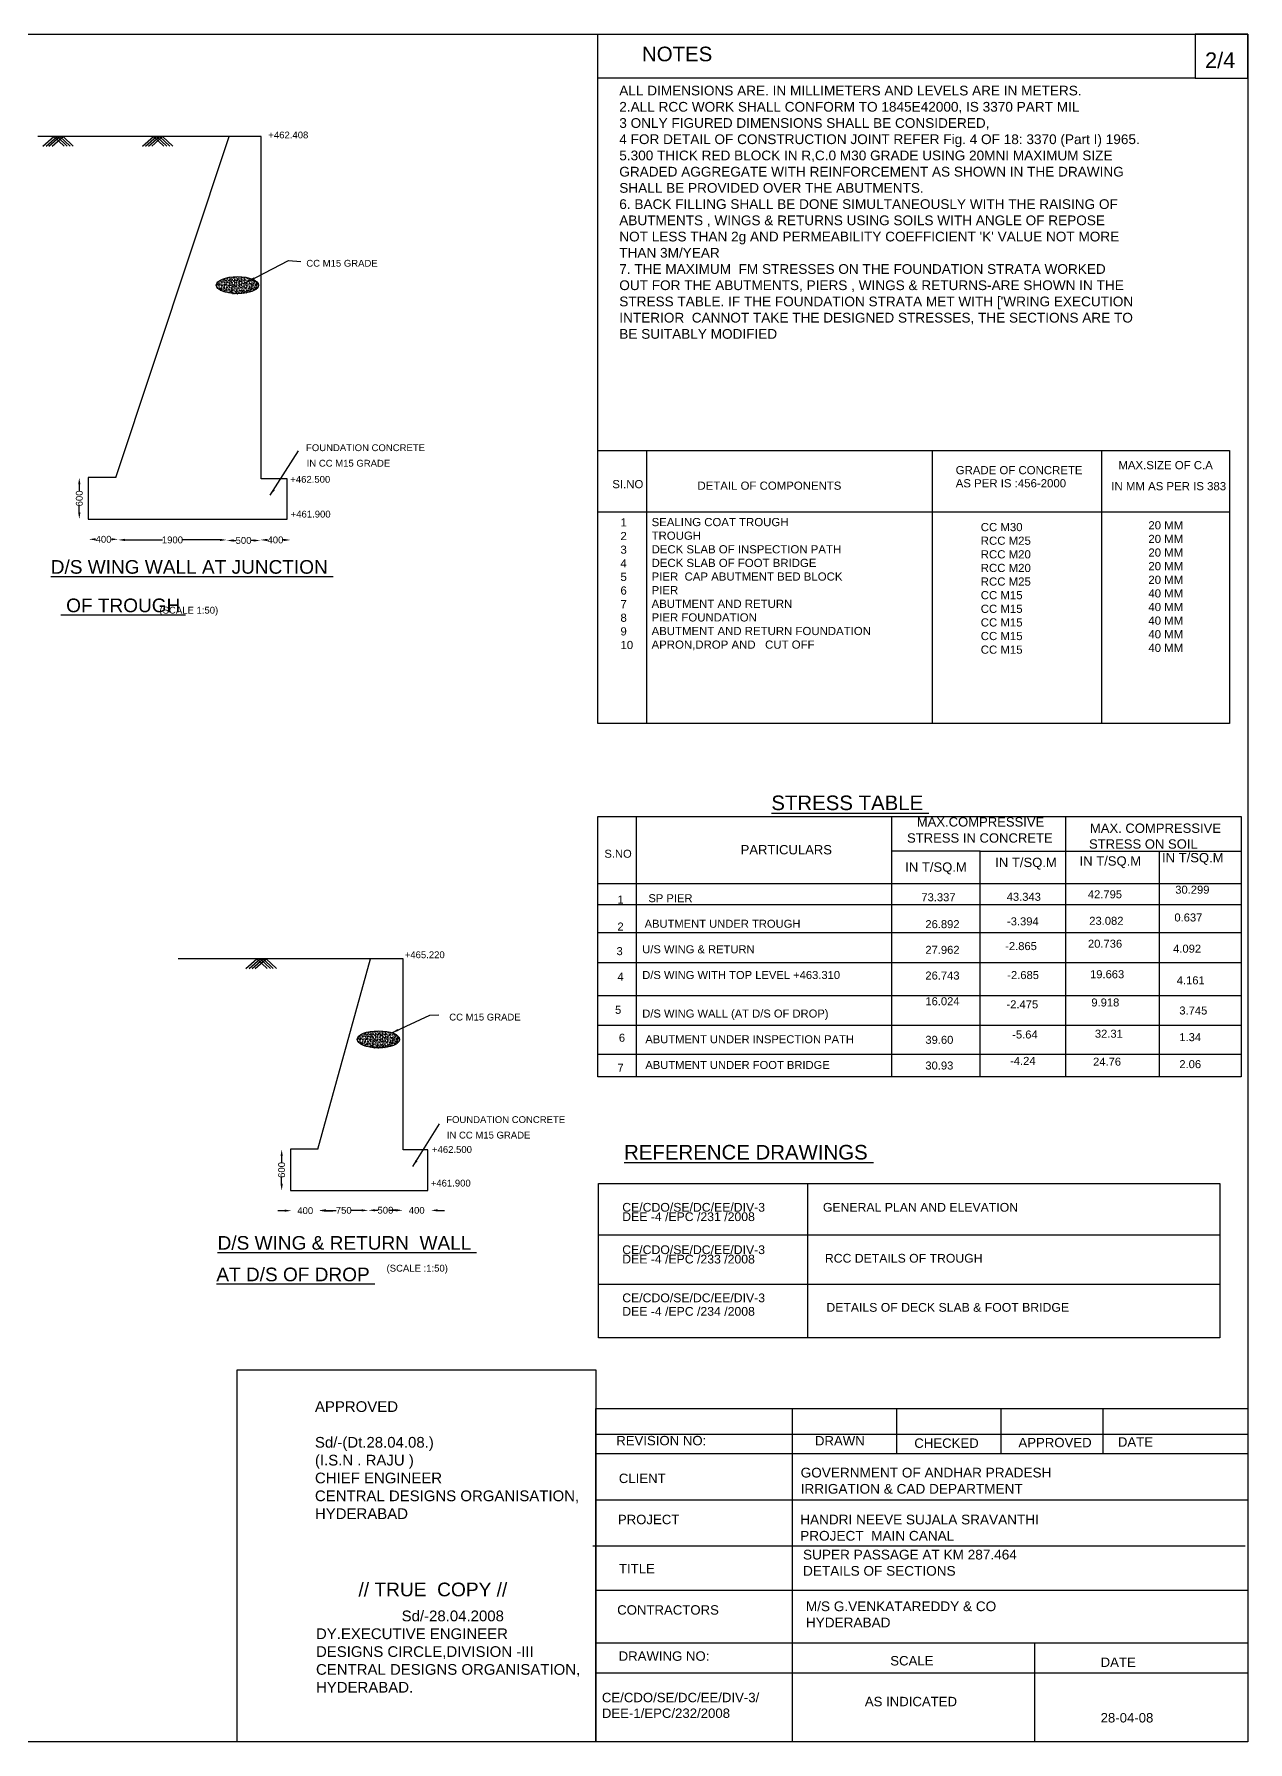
# Model space of a CAD drawing. Header units: millimetres. Extents: x 2506628 to 2653409, y 44303143 to 44390885.
# Drawn here: x 2591053 to 2653409, y 44303143 to 44390885 of the extents above; entities that cross this region are included whole.
import ezdxf

# ---------------------------------------------------------------- set-up
doc = ezdxf.new("R2010")
doc.units = ezdxf.units.MM
doc.header["$MEASUREMENT"] = 0
for name, color, linetype in [('DIMENSION', 7, 'Continuous'), ('DRAWING', 2, 'Continuous'), ('TEXT', 7, 'Continuous')]:
    doc.layers.add(name, color=color, linetype=linetype)
doc.styles.get("Standard").update_dxf_attribs({"font": 'arial.ttf', "height": 350})
doc.dimstyles.get("Standard").update_dxf_attribs({"dimtxt": 350, "dimasz": 350, "dimexe": 0.18, "dimexo": 0.0625, "dimgap": 0.09, "dimtad": 0, "dimdec": 0, "dimzin": 0, "dimdsep": 46, "dimtxsty": 'Standard', "dimcen": 0.09, "dimse1": 1, "dimse2": 1, "dimadec": 0, "dimazin": 0, "dimtfac": 1, "dimtdec": 0, "dimtofl": 0, "dimtmove": 0, "dimatfit": 3, "dimfxl": 1, "dimtolj": 1, "dimtzin": 0, "dimarcsym": 0})

# ---------------------------------------------------------------- blocks, each defined once
blk = doc.blocks.new('*D70')
at = {"layer": 'Defpoints', "color": 0, "transparency": 16777216}
for p in [(2593372, 44368098), (2593823, 44368098), (2593823, 44365963)]:
    blk.add_point(p, dxfattribs=at)
at = {"layer": 'DIMENSION', "color": 0, "lineweight": -2, "transparency": 16777216}
for p, q in [((2593372, 44367748), (2593372, 44367418)), ((2593372, 44366313), (2593372, 44366644))]:
    blk.add_line(p, q, dxfattribs=at)
at = {"layer": 'DIMENSION', "color": 0, "transparency": 16777216}
for points in [[(2593314, 44367748), (2593431, 44367748), (2593372, 44368098)], [(2593314, 44366313), (2593431, 44366313), (2593372, 44365963)]]:
    blk.add_solid(points, dxfattribs=at)
at = {"layer": 'DIMENSION', "color": 0, "transparency": 16777216, "insert": (2593372, 44367031), "char_height": 350, "attachment_point": 5, "rotation": 90}
blk.add_mtext('\\A1;600', dxfattribs=at)
blk = doc.blocks.new('*D71')
at = {"layer": 'Defpoints', "color": 0, "transparency": 16777216}
for p in [(2593866, 44364930), (2593866, 44364930), (2595368, 44364894)]:
    blk.add_point(p, dxfattribs=at)
at = {"layer": 'DIMENSION', "color": 0, "lineweight": -2, "transparency": 16777216}
for p, q in [((2594216, 44364930), (2594224, 44364930)), ((2595018, 44364930), (2595011, 44364930))]:
    blk.add_line(p, q, dxfattribs=at)
at = {"layer": 'DIMENSION', "color": 0, "transparency": 16777216}
for points in [[(2594216, 44364988), (2594216, 44364871), (2593866, 44364930)], [(2595018, 44364988), (2595018, 44364871), (2595368, 44364930)]]:
    blk.add_solid(points, dxfattribs=at)
at = {"layer": 'DIMENSION', "color": 0, "transparency": 16777216, "insert": (2594618, 44364930), "char_height": 350, "attachment_point": 5}
blk.add_mtext('\\A1;400', dxfattribs=at)
blk = doc.blocks.new('*D72')
at = {"layer": 'Defpoints', "color": 0, "transparency": 16777216}
for p in [(2595368, 44364930), (2600945, 44364898), (2600945, 44364858)]:
    blk.add_point(p, dxfattribs=at)
at = {"layer": 'DIMENSION', "color": 0, "lineweight": -2, "transparency": 16777216}
for p, q in [((2595718, 44364898), (2597651, 44364898)), ((2600595, 44364898), (2598662, 44364898))]:
    blk.add_line(p, q, dxfattribs=at)
at = {"layer": 'DIMENSION', "color": 0, "transparency": 16777216}
for points in [[(2595718, 44364956), (2595718, 44364840), (2595368, 44364898)], [(2600595, 44364956), (2600595, 44364840), (2600945, 44364898)]]:
    blk.add_solid(points, dxfattribs=at)
at = {"layer": 'DIMENSION', "color": 0, "transparency": 16777216, "insert": (2598157, 44364898), "char_height": 350, "attachment_point": 5}
blk.add_mtext('\\A1;1900', dxfattribs=at)
blk = doc.blocks.new('*D73')
at = {"layer": 'Defpoints', "color": 0, "transparency": 16777216}
for p in [(2600945, 44364898), (2602674, 44364874), (2602674, 44364869)]:
    blk.add_point(p, dxfattribs=at)
at = {"layer": 'DIMENSION', "color": 0, "lineweight": -2, "transparency": 16777216}
for p, q in [((2601295, 44364869), (2601423, 44364869)), ((2602324, 44364869), (2602195, 44364869))]:
    blk.add_line(p, q, dxfattribs=at)
at = {"layer": 'DIMENSION', "color": 0, "transparency": 16777216}
for points in [[(2601295, 44364927), (2601295, 44364811), (2600945, 44364869)], [(2602324, 44364927), (2602324, 44364811), (2602674, 44364869)]]:
    blk.add_solid(points, dxfattribs=at)
at = {"layer": 'DIMENSION', "color": 0, "transparency": 16777216, "insert": (2601809, 44364869), "char_height": 350, "attachment_point": 5}
blk.add_mtext('\\A1;500', dxfattribs=at)
blk = doc.blocks.new('*D74')
at = {"layer": 'Defpoints', "color": 0, "transparency": 16777216}
for p in [(2602674, 44364874), (2604224, 44364897), (2604224, 44364846)]:
    blk.add_point(p, dxfattribs=at)
at = {"layer": 'DIMENSION', "color": 0, "lineweight": -2, "transparency": 16777216}
for p, q in [((2603024, 44364897), (2603056, 44364897)), ((2603874, 44364897), (2603842, 44364897))]:
    blk.add_line(p, q, dxfattribs=at)
at = {"layer": 'DIMENSION', "color": 0, "transparency": 16777216}
for points in [[(2603024, 44364955), (2603024, 44364839), (2602674, 44364897)], [(2603874, 44364955), (2603874, 44364839), (2604224, 44364897)]]:
    blk.add_solid(points, dxfattribs=at)
at = {"layer": 'DIMENSION', "color": 0, "transparency": 16777216, "insert": (2603449, 44364897), "char_height": 350, "attachment_point": 5}
blk.add_mtext('\\A1;400', dxfattribs=at)
blk = doc.blocks.new('*D75')
at = {"layer": 'Defpoints', "color": 0, "transparency": 16777216}
for p in [(2609976, 44330428), (2611437, 44330450), (2611437, 44330445)]:
    blk.add_point(p, dxfattribs=at)
at = {"layer": 'DIMENSION', "color": 0, "lineweight": -2, "transparency": 16777216}
for p, q in [((2609626, 44330450), (2609276, 44330450)), ((2611787, 44330450), (2612137, 44330450))]:
    blk.add_line(p, q, dxfattribs=at)
at = {"layer": 'DIMENSION', "color": 0, "transparency": 16777216}
for points in [[(2609626, 44330509), (2609626, 44330392), (2609976, 44330450)], [(2611787, 44330509), (2611787, 44330392), (2611437, 44330450)]]:
    blk.add_solid(points, dxfattribs=at)
at = {"layer": 'DIMENSION', "color": 0, "transparency": 16777216, "insert": (2610707, 44330450), "char_height": 350, "attachment_point": 5}
blk.add_mtext('\\A1;400', dxfattribs=at)
blk = doc.blocks.new('*D76')
at = {"layer": 'Defpoints', "color": 0, "transparency": 16777216}
for p in [(2608223, 44330456), (2608223, 44330417), (2609976, 44330450)]:
    blk.add_point(p, dxfattribs=at)
at = {"layer": 'DIMENSION', "color": 0, "lineweight": -2, "transparency": 16777216}
for p, q in [((2608573, 44330456), (2608714, 44330456)), ((2609626, 44330456), (2609486, 44330456))]:
    blk.add_line(p, q, dxfattribs=at)
at = {"layer": 'DIMENSION', "color": 0, "transparency": 16777216}
for points in [[(2608573, 44330515), (2608573, 44330398), (2608223, 44330456)], [(2609626, 44330515), (2609626, 44330398), (2609976, 44330456)]]:
    blk.add_solid(points, dxfattribs=at)
at = {"layer": 'DIMENSION', "color": 0, "transparency": 16777216, "insert": (2609100, 44330456), "char_height": 350, "attachment_point": 5}
blk.add_mtext('\\A1;500', dxfattribs=at)
blk = doc.blocks.new('*D77')
at = {"layer": 'Defpoints', "color": 0, "transparency": 16777216}
for p in [(2605692, 44330512), (2605692, 44330450), (2608223, 44330456)]:
    blk.add_point(p, dxfattribs=at)
at = {"layer": 'DIMENSION', "color": 0, "lineweight": -2, "transparency": 16777216}
for p, q in [((2606042, 44330450), (2606573, 44330450)), ((2607873, 44330450), (2607342, 44330450))]:
    blk.add_line(p, q, dxfattribs=at)
at = {"layer": 'DIMENSION', "color": 0, "transparency": 16777216}
for points in [[(2606042, 44330509), (2606042, 44330392), (2605692, 44330450)], [(2607873, 44330509), (2607873, 44330392), (2608223, 44330450)]]:
    blk.add_solid(points, dxfattribs=at)
at = {"layer": 'DIMENSION', "color": 0, "transparency": 16777216, "insert": (2606957, 44330450), "char_height": 350, "attachment_point": 5}
blk.add_mtext('\\A1;750', dxfattribs=at)
blk = doc.blocks.new('*D78')
at = {"layer": 'Defpoints', "color": 0, "transparency": 16777216}
for p in [(2604268, 44330524), (2604268, 44330434), (2605692, 44330450)]:
    blk.add_point(p, dxfattribs=at)
at = {"layer": 'DIMENSION', "color": 0, "lineweight": -2, "transparency": 16777216}
for p, q in [((2603918, 44330434), (2603568, 44330434)), ((2606042, 44330434), (2606392, 44330434))]:
    blk.add_line(p, q, dxfattribs=at)
at = {"layer": 'DIMENSION', "color": 0, "transparency": 16777216}
for points in [[(2603918, 44330492), (2603918, 44330376), (2604268, 44330434)], [(2606042, 44330492), (2606042, 44330376), (2605692, 44330434)]]:
    blk.add_solid(points, dxfattribs=at)
at = {"layer": 'DIMENSION', "color": 0, "transparency": 16777216, "insert": (2604980, 44330434), "char_height": 350, "attachment_point": 5}
blk.add_mtext('\\A1;400', dxfattribs=at)
blk = doc.blocks.new('*D79')
at = {"layer": 'Defpoints', "color": 0, "transparency": 16777216}
for p in [(2603726, 44333587), (2603769, 44333587), (2603740, 44331468)]:
    blk.add_point(p, dxfattribs=at)
at = {"layer": 'DIMENSION', "color": 0, "lineweight": -2, "transparency": 16777216}
for p, q in [((2603769, 44333237), (2603769, 44332914)), ((2603769, 44331818), (2603769, 44332140))]:
    blk.add_line(p, q, dxfattribs=at)
at = {"layer": 'DIMENSION', "color": 0, "transparency": 16777216}
for points in [[(2603711, 44333237), (2603827, 44333237), (2603769, 44333587)], [(2603711, 44331818), (2603827, 44331818), (2603769, 44331468)]]:
    blk.add_solid(points, dxfattribs=at)
at = {"layer": 'DIMENSION', "color": 0, "transparency": 16777216, "insert": (2603769, 44332527), "char_height": 350, "attachment_point": 5, "rotation": 90}
blk.add_mtext('\\A1;600', dxfattribs=at)

msp = doc.modelspace()

# ---------------------------------------------------------------- hatches: boundary and pattern name
at = {"layer": 'DIMENSION'}
h = msp.add_hatch(dxfattribs=at)
h.set_pattern_fill('AR-CONC', color=0, scale=25, style=0)
h.set_pattern_definition([(50, (59208.23, 7144.62), (179.31504565, -15.68803375), [18.75, -206.25]), (355, (59208.23, 7144.62), (-34.6878334, 188.0480334), [15, -165]), (100.4514, (59223.17, 7143.3), (144.6273454, 172.3598855), [15.9350475, -175.285528]), (46.1842, (59208.23, 7194.62), (266.8102622, -41.3797536), [28.125, -309.375]), (96.6356, (59230.46, 7191.17), (233.6656764, 243.5294677), [23.902572, -262.92825]), (351.1842, (59208.23, 7194.62), (233.6654863, 243.5296502), [22.5, -247.5]), (21, (59233.23, 7182.12), (149.22676303, -100.65472267), [18.75, -206.25]), (326, (59233.23, 7182.12), (60.828833, 181.28751126), [15, -165]), (71.4514, (59245.66, 7173.73), (210.05565715, 80.6326242), [15.9350475, -175.285528]), (37.5, (59208.23, 7144.615), (3.03996383, 83.22346346), [0, -163, 0, -167.5, 0, -165.625]), (7.5, (59208.23, 7144.615), (65.76738436, 98.60292797), [0, -95.5, 0, -159.25, 0, -63.125]), (327.5, (59152.48, 7144.615), (133.45560904, -5.63871793), [0, -62.5, 0, -195, 0, -258.75]), (317.5, (59127.48, 7144.62), (145.79654234, 25.02624558), [0, -81.25, 0, -129.5, 0, -183.75])])
edge = h.paths.add_edge_path()
edge.add_ellipse((2601499.5, 44377988.5), major_axis=(-1087, 0), ratio=0.4024228, start_angle=0, end_angle=360)
h = msp.add_hatch(dxfattribs=at)
h.set_pattern_fill('AR-CONC', color=0, scale=25, style=0)
h.set_pattern_definition([(50, (66452.23, -31605.88), (179.31504565, -15.68803375), [18.75, -206.25]), (355, (66452.23, -31605.88), (-34.6878334, 188.0480334), [15, -165]), (100.4514, (66467.17, -31607.2), (144.6273454, 172.3598855), [15.9350475, -175.285528]), (46.1842, (66452.23, -31555.88), (266.8102622, -41.3797536), [28.125, -309.375]), (96.6356, (66474.46, -31559.33), (233.6656764, 243.5294677), [23.902572, -262.92825]), (351.1842, (66452.23, -31555.88), (233.6654863, 243.5296502), [22.5, -247.5]), (21, (66477.23, -31568.38), (149.22676303, -100.65472267), [18.75, -206.25]), (326, (66477.23, -31568.38), (60.828833, 181.28751126), [15, -165]), (71.4514, (66489.66, -31576.77), (210.05565715, 80.6326242), [15.9350475, -175.285528]), (37.5, (66452.23, -31605.885), (3.03996383, 83.22346346), [0, -163, 0, -167.5, 0, -165.625]), (7.5, (66452.23, -31605.885), (65.76738436, 98.60292797), [0, -95.5, 0, -159.25, 0, -63.125]), (327.5, (66396.48, -31605.885), (133.45560904, -5.63871793), [0, -62.5, 0, -195, 0, -258.75]), (317.5, (66371.48, -31605.88), (145.79654234, 25.02624558), [0, -81.25, 0, -129.5, 0, -183.75])])
edge = h.paths.add_edge_path()
edge.add_ellipse((2608743.5, 44339238), major_axis=(-1087, 0), ratio=0.4024228, start_angle=0, end_angle=360)

# ---------------------------------------------------------------- linework, layer by layer
for points in [[(2620015.5, 44369500.5), (2620015.5, 44390885)], [(2650701, 44388624), (2620015.5, 44388624), (2620015.5, 44388624)], [(2648852, 44348914.9), (2648852, 44337307.7)]]:
    msp.add_lwpolyline(points)
msp.add_lwpolyline([(2601478.5, 44322258.5), (2619906.1, 44322258.5), (2619906.1, 44303143.1), (2601478.5, 44303143.1)], close=True)
at = {"layer": 'DIMENSION', "color": 0}
for points in [[(2653408.6, 44303143.1), (2506628, 44303143.1), (2506628, 44390885), (2653408.6, 44390885)], [(2653408.6, 44390885), (2650701, 44390885), (2650701, 44388624), (2653408.6, 44388624)], [(2620015.5, 44369500.5), (2652461, 44369500.5), (2652461, 44355462.5), (2620015.5, 44355462.5)], [(2620045.7, 44331838.6), (2651970.8, 44331838.6), (2651970.8, 44323901.5), (2620045.7, 44323901.5)]]:
    msp.add_lwpolyline(points, close=True, dxfattribs=at)
for points in [[(2620008, 44346160.4), (2653062, 44346160.4)], [(2630785.8, 44331838.6), (2630785.8, 44323901.5)], [(2620045.7, 44329191.8), (2651970.8, 44329191.8)], [(2651970.8, 44326633.8), (2620045.7, 44326633.8)], [(2642455.8, 44308232), (2642455.8, 44303143.1)], [(2619906.1, 44306696.7), (2653408.6, 44306696.7)]]:
    msp.add_lwpolyline(points, dxfattribs=at)
at = {"layer": 'DRAWING', "color": 0}
for points in [[(2595240.9, 44368098.2), (2593822.6, 44368098.2), (2593822.6, 44365963.2), (2604044, 44365963.2), (2604044, 44368031), (2602721.6, 44368031), (2602721.6, 44385634.1), (2591243.7, 44385634.1)], [(2591499.5, 44385123.7), (2592064, 44385634.1)], [(2591662.3, 44385123.7), (2592226.7, 44385634.1)], [(2591813.3, 44385123.7), (2592377.7, 44385634.1)], [(2591971.3, 44385123.7), (2592535.7, 44385634.1)], [(2592064, 44385634.1), (2592590.2, 44385125.7)], [(2592226.7, 44385634.1), (2592753, 44385125.7)], [(2592377.7, 44385634.1), (2592904, 44385125.7)], [(2592535.7, 44385634.1), (2593062, 44385125.7)], [(2595240.9, 44368098.2), (2601076.8, 44385634.1)], [(2596619, 44385123.7), (2597183.5, 44385634.1)], [(2596781.8, 44385123.7), (2597346.2, 44385634.1)], [(2596932.8, 44385123.7), (2597497.2, 44385634.1)], [(2597090.8, 44385123.7), (2597655.2, 44385634.1)], [(2597183.5, 44385634.1), (2597709.7, 44385125.7)], [(2597346.2, 44385634.1), (2597872.5, 44385125.7)], [(2597497.2, 44385634.1), (2598023.5, 44385125.7)], [(2597655.2, 44385634.1), (2598181.5, 44385125.7)], [(2605626.6, 44333592.6), (2604219.4, 44333592.6), (2604219.4, 44331473.9), (2611285.2, 44331473.9), (2611285.2, 44333552.5), (2610018.8, 44333552.5), (2610018.8, 44343381.1), (2598457.6, 44343381.1)], [(2601933.5, 44342870.7), (2602498, 44343381.1)], [(2602096.3, 44342870.7), (2602660.7, 44343381.1)], [(2602247.3, 44342870.7), (2602811.7, 44343381.1)], [(2602405.3, 44342870.7), (2602969.7, 44343381.1)], [(2602498, 44343381.1), (2603024.2, 44342872.7)], [(2602660.7, 44343381.1), (2603187, 44342872.7)], [(2602811.7, 44343381.1), (2603338, 44342872.7)], [(2602969.7, 44343381.1), (2603496, 44342872.7)], [(2605626.6, 44333592.6), (2608336.7, 44343381.1)]]:
    msp.add_lwpolyline(points, dxfattribs=at)
for centre in [(2601499.5, 44377988.5), (2608743.5, 44339238)]:
    msp.add_ellipse(centre, major_axis=(-1087, 0), ratio=0.4024228, dxfattribs=at)
at = {"layer": 'TEXT', "color": 0}
for points in [[(2622504.8, 44369500.5), (2622504.8, 44355462.5)], [(2637184.7, 44369500.5), (2637184.7, 44355462.5)], [(2645908.2, 44355462.5), (2645908.2, 44369500.5)], [(2620015.5, 44366343.7), (2652461, 44366343.7)], [(2621975.6, 44350690.5), (2621975.6, 44337307.7)], [(2635104.9, 44350690.5), (2635104.9, 44337307.7)], [(2644039.6, 44350690.5), (2644039.6, 44337307.7)], [(2639648, 44337307.7), (2639648, 44348914.9), (2635104.9, 44348914.9)], [(2639648, 44348914.9), (2653062, 44348914.9)], [(2620008, 44347252.7), (2653062, 44347252.7)], [(2620008, 44344722.3), (2653062, 44344722.3)], [(2620008, 44343194.6), (2653062, 44343194.6)], [(2620008, 44341483.9), (2653062, 44341483.9)], [(2620008, 44339959.3), (2653062, 44339959.3)], [(2620008, 44338471.6), (2653062, 44338471.6)], [(2629992.4, 44320270.5), (2629992.4, 44303143.1)], [(2635356.2, 44320270.5), (2635356.2, 44317961.7)], [(2640720, 44320270.5), (2640720, 44317961.7)], [(2645952.4, 44320270.5), (2645952.4, 44317961.7)], [(2619906.1, 44318951.1), (2653408.6, 44318951.1)], [(2619906.1, 44317961.7), (2653408.6, 44317961.7)], [(2619906.1, 44315581.3), (2653408.6, 44315581.3)], [(2619763.6, 44313212.3), (2653266.1, 44313212.3)], [(2653408.6, 44310919.3), (2619906.1, 44310919.3)], [(2619906.1, 44308232), (2653408.6, 44308232)]]:
    msp.add_lwpolyline(points, dxfattribs=at)
for points in [[(2620008, 44350690.5), (2653062, 44350690.5), (2653062, 44337307.7), (2620008, 44337307.7)], [(2619906.1, 44320270.5), (2653408.6, 44320270.5), (2653408.6, 44303143.1), (2619906.1, 44303143.1)]]:
    msp.add_lwpolyline(points, close=True, dxfattribs=at)

# ---------------------------------------------------------------- texts
at = {"layer": 'DIMENSION', "color": 0}
for s, height, p in [('2/4', 800, (2651210.5, 44389147)), ('CE/CDO/SE/DC/EE/DIV-3', 450, (2621267.9, 44330382.8)), ('GENERAL PLAN AND ELEVATION', 450, (2631577.2, 44330382.8)), ('DEE -4 /EPC /231 /2008', 450, (2621267.9, 44329900.8)), ('CE/CDO/SE/DC/EE/DIV-3', 450, (2621267.9, 44328203.7)), ('DEE -4 /EPC /233 /2008', 450, (2621267.9, 44327721.8)), ('RCC DETAILS OF TROUGH ', 450, (2631678.1, 44327764.7)), ('CE/CDO/SE/DC/EE/DIV-3', 450, (2621267.9, 44325730.7)), ('DEE -4 /EPC /234 /2008', 450, (2621267.9, 44325035.8)), ('DETAILS OF DECK SLAB & FOOT BRIDGE ', 450, (2631753.9, 44325240.6))]:
    msp.add_text(s, height=height, dxfattribs=at).set_placement(p)
at = {"layer": 'DIMENSION', "color": 0, "insert": (2621115.1, 44388236.4), "char_height": 500, "width": 26387.348, "attachment_point": 1}
msp.add_mtext("ALL DIMENSIONS ARE. IN MILLIMETERS AND LEVELS ARE IN METERS. \\P2.ALL RCC WORK SHALL CONFORM TO 1845E42000, IS 3370 PART MIL \\P3 ONLY FIGURED DIMENSIONS SHALL BE CONSIDERED, \\P4 FOR DETAIL OF CONSTRUCTION JOINT REFER Fig. 4 OF 18: 3370 (Part I) 1965. \\P5.300 THICK RED BLOCK IN R,C.0 M30 GRADE USING 20MNI MAXIMUM SIZE GRADED AGGREGATE WITH REINFORCEMENT AS SHOWN IN THE DRAWING SHALL BE PROVIDED OVER THE ABUTMENTS. \\P6. BACK FILLING SHALL BE DONE SIMULTANEOUSLY WITH THE RAISING OF ABUTMENTS , WINGS & RETURNS USING SOILS WITH ANGLE OF REPOSE NOT LESS THAN 2g AND PERMEABILITY COEFFICIENT 'K' VALUE NOT MORE THAN 3M/YEAR \\P7. THE MAXIMUM  FM STRESSES ON THE FOUNDATION STRATA WORKED OUT FOR THE ABUTMENTS, PIERS , WINGS & RETURNS-ARE SHOWN IN THE STRESS TABLE. IF THE FOUNDATION STRATA MET WITH ['WRING EXECUTION INTERIOR  CANNOT TAKE THE DESIGNED STRESSES, THE SECTIONS ARE TO BE SUITABLY MODIFIED ", dxfattribs=at)
at = {"layer": 'TEXT', "color": 0}
for s, height, p in [('NOTES ', 750, (2622283.5, 44389491.9)), ('+462.408', 350, (2603085.5, 44385529.4)), ('CC M15 GRADE', 350, (2605035.6, 44378938.3)), ('FOUNDATION CONCRETE', 350, (2605021.3, 44369461)), ('IN CC M15 GRADE', 350, (2605054.5, 44368664.4)), ('GRADE OF CONCRETE ', 419.744, (2638399.1, 44368274.5)), ('MAX.SIZE OF C.A ', 419.744, (2646756, 44368532.1)), ('+462.500', 350, (2604212.2, 44367837.1)), ('SI.NO ', 419.74, (2620755.1, 44367556.1)), ('DETAIL OF COMPONENTS ', 419.744, (2625131.8, 44367475.9)), ('AS PER IS :456-2000', 419.744, (2638399.1, 44367600.2)), ('IN MM AS PER IS 383', 419.744, (2646395.1, 44367450)), ('+461.900', 350, (2604231.5, 44366047.9)), ('%%UD/S WING WALL AT JUNCTION ', 700, (2591905.2, 44363162.1)), ('%%U OF TROUGH ', 700, (2592425, 44361185.5)), ('(SCALE 1:50)', 350, (2597492.5, 44361112.9)), ('%%USTRESS TABLE ', 750, (2628927.2, 44351015.2)), ('MAX.COMPRESSIVE ', 479.608, (2636399.5, 44350171.7)), ('MAX. COMPRESSIVE ', 479.608, (2645293.6, 44349847.4)), ('PARTICULARS ', 479.608, (2627351.2, 44348740.9)), ('STRESS IN CONCRETE  ', 479.608, (2635899.4, 44349345)), ('STRESS ON SOIL ', 479.608, (2645249, 44349035.5)), ('S.NO ', 411.09, (2620351.2, 44348568.8)), ('IN T/SQ.M', 479.61, (2635806.1, 44347847.9)), ('IN T/SQ.M', 479.61, (2640430.2, 44348091)), ('IN T/SQ.M', 479.61, (2644762.6, 44348163.9)), ('IN T/SQ.M', 479.61, (2648997.3, 44348334.1)), ('1', 411.1, (2621020.1, 44346213.6)), ('SP PIER ', 411.09, (2622610.1, 44346284.7)), ('73.337', 411.09, (2636635.3, 44346334.3)), ('43.343', 411.09, (2641019.2, 44346355.9)), ('42.795', 411.09, (2645188.3, 44346484.6)), ('30.299', 411.09, (2649679.9, 44346720.8)), ('0.637', 411.09, (2649635.5, 44345294.3)), ('2', 411.1, (2621020.1, 44344828)), ('ABUTMENT UNDER TROUGH ', 411.093, (2622415.8, 44344971.9)), ('26.892', 411.09, (2636841.2, 44344952.3)), ('-3.394', 411.09, (2641034.4, 44345094.6)), ('23.082', 411.09, (2645261.6, 44345122.7)), ('3', 411.1, (2620971.6, 44343563.8)), ('U/S WING & RETURN ', 411.093, (2622294, 44343659.2)), ('27.962', 411.09, (2636841.2, 44343631.5)), ('-2.865', 411.09, (2640941.8, 44343824.4)), ('20.736', 411.09, (2645194.3, 44343946.8)), ('4.092', 411.09, (2649568.9, 44343691.6)), ('+465.220', 350, (2610093.8, 44343407.9)), ('4', 411.1, (2621020.1, 44342251.1)), ('D/S WING WITH TOP LEVEL +463.310', 411.093, (2622294, 44342338.4)), ('26.743', 411.09, (2636841.2, 44342310.8)), ('-2.685', 411.09, (2641048.4, 44342334.7)), ('19.663', 411.09, (2645300.9, 44342377.2)), ('4.161', 411.09, (2649755.4, 44342063.6)), ('16.024', 411.09, (2636841.2, 44340990)), ('9.918', 411.09, (2645367.5, 44340927.5)), ('CC M15 GRADE', 350, (2612379.5, 44340205.5)), ('5', 411.1, (2620898.3, 44340549.3)), ('D/S WING WALL (AT D/S OF DROP)', 411.093, (2622294, 44340357.3)), ('-2.475', 411.09, (2641008.5, 44340831.7)), ('3.745', 411.09, (2649889.8, 44340514.2)), ('6', 411.1, (2621093, 44339115.1)), ('-5.64', 411.09, (2641301.6, 44339282.3)), ('32.31', 411.09, (2645549.3, 44339322.2)), ('1.34', 411.09, (2649889.8, 44339144.9)), (' ABUTMENT UNDER INSPECTION PATH ', 411.093, (2622294, 44339036.5)), ('39.60', 411.09, (2636841.2, 44339008.8)), ('7', 411.1, (2621021.6, 44337575.4)), (' ABUTMENT UNDER FOOT BRIDGE ', 411.093, (2622294, 44337715.7)), ('30.93', 411.09, (2636841.2, 44337688.1)), ('-4.24', 411.09, (2641195, 44337925.5)), ('24.76', 411.09, (2645456.4, 44337885.7)), ('2.06', 411.09, (2649889.8, 44337757.6)), ('FOUNDATION CONCRETE', 350, (2612222.3, 44334939)), ('IN CC M15 GRADE', 350, (2612255.5, 44334142.4)), ('+462.500', 350, (2611492.6, 44333404.1)), ('%%UREFERENCE DRAWINGS ', 750, (2621362.5, 44333063.5)), ('+461.900', 350, (2611430, 44331674.5)), ('%%UD/S WING & RETURN  WALL ', 700, (2600477.1, 44328430.8)), ('%%UAT D/S OF DROP ', 700, (2600414, 44326809)), ('(SCALE :1:50)', 350, (2609158.2, 44327304.6)), ('REVISION NO:', 484.484, (2620958.9, 44318379)), ('DRAWN ', 484.48, (2631168.6, 44318369.8)), ('CHECKED ', 484.48, (2636273.3, 44318247.6)), ('APPROVED ', 484.48, (2641622.5, 44318278.2)), ('DATE ', 484.48, (2646732.3, 44318308.7)), ('CLIENT', 484.48, (2621091.5, 44316440)), ('PROJECT', 484.48, (2621044, 44314326.4)), ('TITLE ', 484.48, (2621100.8, 44311801)), ('// TRUE  COPY //', 703.619, (2607716.5, 44310620.5)), ('CONTRACTORS ', 484.484, (2621006.3, 44309678.7)), ('DRAWING NO:', 484.484, (2621082.6, 44307307.2)), ('SCALE ', 484.48, (2635037.7, 44307067.9)), ('DATE ', 484.48, (2645844.9, 44306991.9)), ('AS INDICATED ', 484.484, (2633730.5, 44304971.9)), ('28-04-08', 484.48, (2645844.9, 44304137.8))]:
    msp.add_text(s, height=height, dxfattribs=at).set_placement(p)
at = {"layer": 'TEXT', "color": 0, "attachment_point": 1}
for s, insert, char_height, width in [('1  2 {\\H1.841x; }3 {\\H1.5607x; }4 {\\H1.65x; }5 {\\H1.6167x; }6 {\\H1.6319x; }7 {\\H1.6263x; }8 {\\H1.6287x; }9 {\\H1.6315x; }10{\\H1.6305x; }', (2621174.7, 44366008), 419.7443, 713.847), ('SEALING COAT TROUGH  \\PTROUGH  {\\H1.8666x; }\\PDECK SLAB OF INSPECTION PATH  {\\H1.5777x; }DECK SLAB OF FOOT BRIDGE  {\\H1.674x; }\\PPIER  CAP ABUTMENT BED BLOCK  {\\H1.6419x; }\\PPIER  {\\H1.6349x; }\\PABUTMENT AND RETURN  {\\H1.6217x; }\\PPIER FOUNDATION  {\\H1.6438x; }\\PABUTMENT AND RETURN FOUNDATION  {\\H1.652x; }APRON,DROP AND   CUT OFF {\\H1.6493x; }', (2622774.3, 44366026), 419.744, 11575.82), ('20 MM 20 MM {\\H1.841x; }20 MM {\\H1.5607x; }20 MM {\\H1.6541x; }20 MM {\\H1.623x; }40 MM {\\H1.6334x; }40 MM {\\H1.6299x; }40 MM {\\H1.631x; }40 MM {\\H1.6307x; }40 MM{\\H1.6308x; }', (2648296.7, 44365860), 419.7443, 2093.706), ('CC M30 RCC M25 {\\H1.8653x; }RCC M20 {\\H1.5769x; }RCC M20 {\\H1.673x; }RCC M25 {\\H1.641x; }CC M15 {\\H1.6517x; }CC M15 {\\H1.6481x; }CC M15 {\\H1.6493x; }CC M15 {\\H1.6489x; }CC M15{\\H1.649x; }', (2639685.8, 44365768.2), 419.7443, 2754.311), ('APPROVED  \\P\\PSd/-(Dt.28.04.08.) \\P(I.S.N . RAJU ) \\PCHIEF ENGINEER  \\PCENTRAL DESIGNS ORGANISATION, HYDERABAD ', (2605479.1, 44320642.6), 550, 13910.267), ('GOVERNMENT OF ANDHAR PRADESH  IRRIGATION & CAD DEPARTMENT ', (2630433.9, 44317226.3), 500, 15756.573), ('HANDRI NEEVE SUJALA SRAVANTHI \\PPROJECT  MAIN CANAL ', (2630409.5, 44314815.1), 500, 15756.573), ('SUPER PASSAGE AT KM 287.464 \\PDETAILS OF SECTIONS ', (2630555.7, 44313012.7), 500, 15756.573), ('^I^ISd/-28.04.2008 \\PDY.EXECUTIVE ENGINEER  \\PDESIGNS CIRCLE,DIVISION -III \\PCENTRAL DESIGNS ORGANISATION, HYDERABAD.', (2605533, 44309889), 550, 13910.267), ('M/S G.VENKATAREDDY & CO  \\PHYDERABAD ', (2630702, 44310357.9), 500, 15756.573), ('CE/CDO/SE/DC/EE/DIV-3/ DEE-1/EPC/232/2008', (2620221.2, 44305663.6), 484.484, 8085.865)]:
    msp.add_mtext(s, dxfattribs=dict(at, insert=insert, char_height=char_height, width=width))

# ---------------------------------------------------------------- dimensions: what is measured, and where the dimension line sits
at = {"layer": 'DIMENSION', "color": 0}
for base, p1, p2, picture, middle in [((2593372.5, 44368098.2), (2593822.6, 44365963.2), (2593822.6, 44368098.2), '*D70', (2593372.5, 44367030.7)), ((2603769, 44333587), (2603740, 44331467.5), (2603725.5, 44333587), '*D79', (2603769, 44332527.2))]:
    dim = msp.add_linear_dim(base=base, p1=p1, p2=p2, angle=90, text='600', dimstyle='Standard', dxfattribs=at)
    dim.commit()
    dim.dimension.update_dxf_attribs({"geometry": picture, "text_midpoint": middle})
for base, p1, p2, text, picture, middle in [((2593866.5, 44364929.5), (2595368.5, 44364893.5), (2593866.5, 44364929.5), '400', '*D71', (2594617.5, 44364929.5)), ((2600945, 44364898), (2595368.5, 44364929.5), (2600945, 44364858), '1900', '*D72', (2598156.8, 44364898)), ((2602673.5, 44364869), (2600945, 44364898), (2602673.5, 44364874.5), '500', '*D73', (2601809.2, 44364869)), ((2604224.5, 44364897), (2602673.5, 44364874.5), (2604224.5, 44364845.5), '400', '*D74', (2603449, 44364897)), ((2604267.5, 44330434), (2605691.5, 44330450.5), (2604267.5, 44330524), '400', '*D78', (2604979.5, 44330434)), ((2605691.5, 44330450.5), (2608223, 44330456.5), (2605691.5, 44330512.5), '750', '*D77', (2606957.2, 44330450.5)), ((2608223, 44330456.5), (2609976.5, 44330450.5), (2608223, 44330417), '500', '*D76', (2609099.8, 44330456.5)), ((2611437, 44330450.5), (2609976.5, 44330428), (2611437, 44330445), '400', '*D75', (2610706.8, 44330450.5))]:
    dim = msp.add_linear_dim(base=base, p1=p1, p2=p2, text=text, dimstyle='Standard', dxfattribs=at)
    dim.commit()
    dim.dimension.update_dxf_attribs({"geometry": picture, "text_midpoint": middle})

# ---------------------------------------------------------------- leaders
for points in [[(2602044.5, 44378182.5), (2604124, 44379253.5), (2604749.5, 44379196.5)], [(2603182.5, 44367189.5), (2604642.5, 44369477.5)], [(2609435, 44339574.5), (2611376, 44340483.5), (2611841, 44340503.5)], [(2610511.5, 44332706), (2611870, 44334903.5)]]:
    msp.add_leader(points, dimstyle='Standard', override={"dimgap": 0.09, "dimtad": 0}, dxfattribs=at)

doc.saveas('drawing.dxf')
